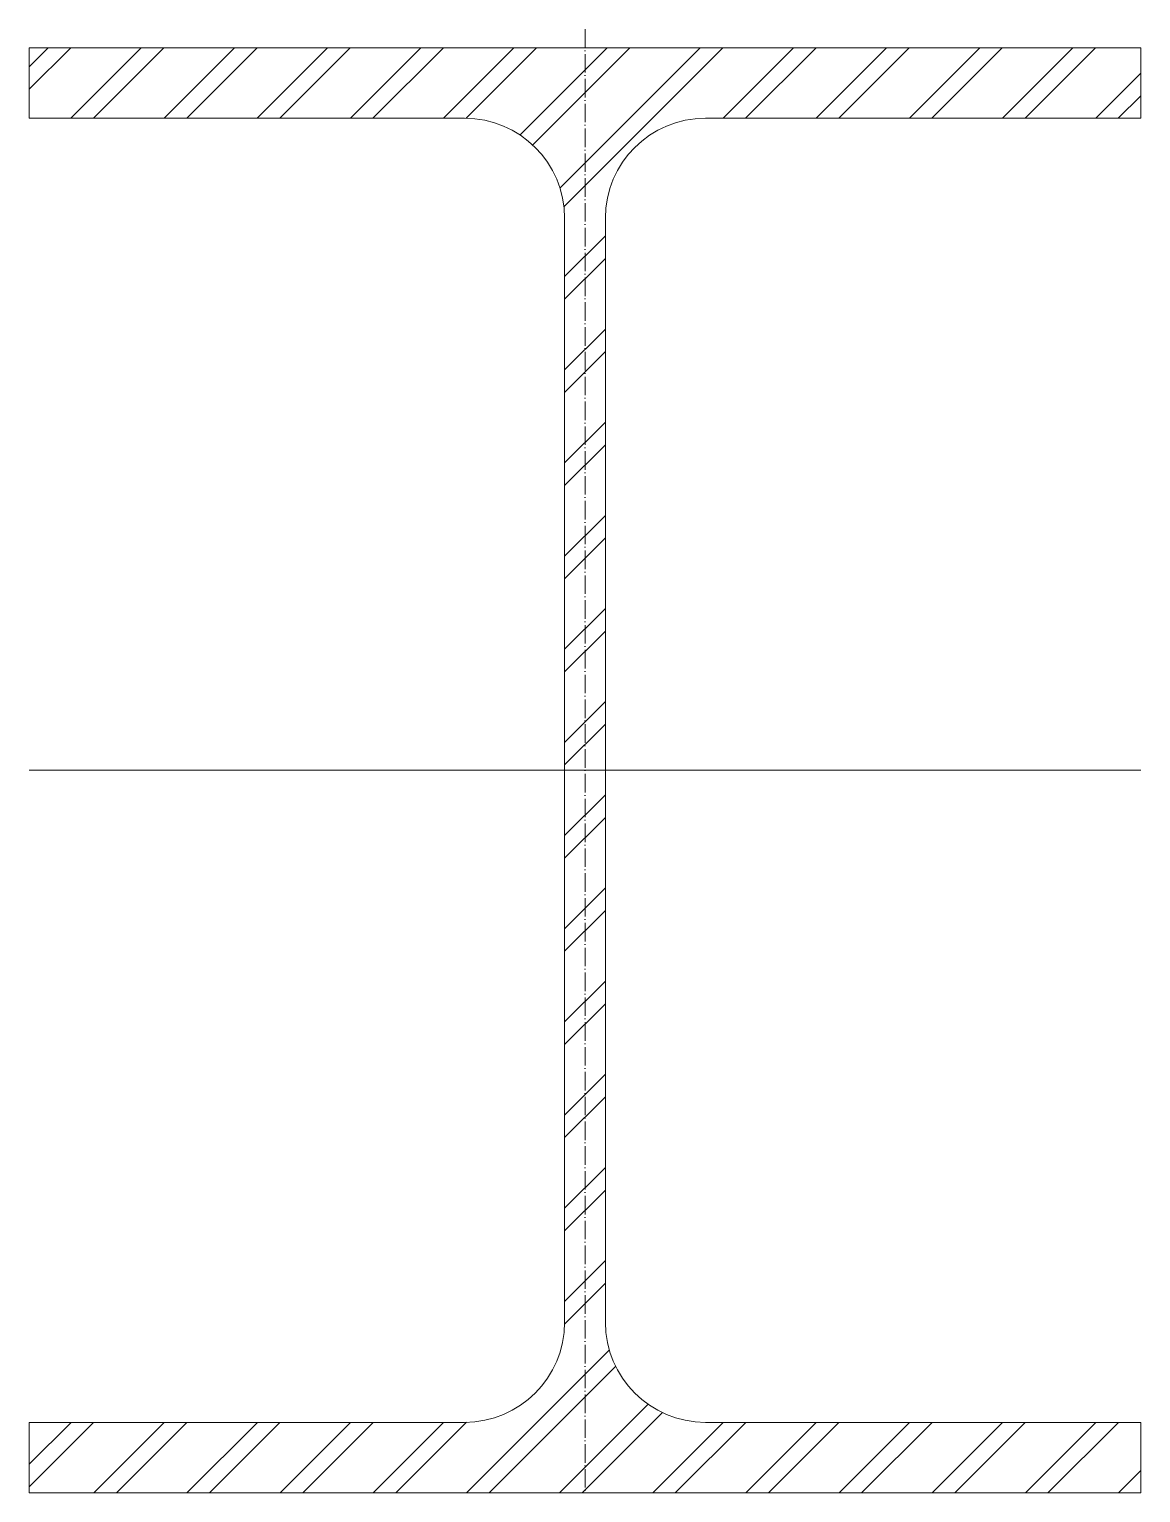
# Model space of a CAD drawing. Header units: metres. Extents: x -150 to 150, y -195 to 200.
import ezdxf

# ---------------------------------------------------------------- set-up
doc = ezdxf.new("R2010")
doc.units = ezdxf.units.M
doc.linetypes.add('MV_hartlijn_staal', pattern=[6.6, 5, -0.8, 0, -0.8])
doc.layers.add('A-DETL-GENF', color=92, linetype='Continuous', lineweight=18)

# ---------------------------------------------------------------- blocks, each defined once
blk = doc.blocks.new('28 Staalprofielen- IPE_HEA_HEB 2d - HEA400-3530692-00_0 Basismaterialen')
at = {"layer": 'A-DETL-GENF', "lineweight": 13}
h = blk.add_hatch(dxfattribs=at)
h.set_pattern_fill('FP_225', color=256, style=0, pattern_type=2)
h.set_pattern_definition([(45, (1240.222, -1412.102), (-12.57236, 12.57236), []), (45, (1240.222, -1393.052), (-12.57236, 12.57236), [])])
h.paths.add_polyline_path([(-23.51, -195), (150, -195), (150, -176), (32.5, -176), (28.95, -175.76), (25.51, -175.08), (22.17, -173.94), (19, -172.38), (16.07, -170.42), (13.41, -168.09), (11.08, -165.43), (9.12, -162.5), (7.56, -159.33), (6.42, -155.99), (5.74, -152.55), (5.5, -149), (5.5, 149), (5.74, 152.55), (6.42, 155.99), (7.56, 159.33), (9.12, 162.5), (11.08, 165.43), (13.41, 168.09), (16.07, 170.42), (19, 172.38), (22.17, 173.94), (25.51, 175.08), (28.95, 175.76), (32.5, 176), (150, 176), (150, 195), (-150, 195), (-150, 176), (-32.5, 176), (-28.95, 175.76), (-25.51, 175.08), (-22.17, 173.94), (-19, 172.38), (-16.07, 170.42), (-13.41, 168.09), (-11.08, 165.43), (-9.12, 162.5), (-7.56, 159.33), (-6.42, 155.99), (-5.74, 152.55), (-5.5, 149), (-5.5, -149), (-5.74, -152.55), (-6.42, -155.99), (-7.56, -159.33), (-9.12, -162.5), (-11.08, -165.43), (-13.41, -168.09), (-16.07, -170.42), (-19, -172.38), (-22.17, -173.94), (-25.51, -175.08), (-28.95, -175.76), (-32.5, -176), (-150, -176), (-150, -195)])
at = {"layer": 'A-DETL-GENF', "linetype": 'MV_hartlijn_staal', "lineweight": 13}
blk.add_line((0, 200), (0, -195), dxfattribs=at)
at = {"layer": 'A-DETL-GENF'}
for p, q in [((150, 195), (-150, 195)), ((-150, 195), (-150, 176)), ((150, 195), (-150, 195)), ((-150, 195), (-150, 176)), ((150, 176), (150, 195)), ((150, 195), (150, 176)), ((-150, 176), (-32.5, 176)), ((-150, 176), (-32.5, 176)), ((32.5, 176), (150, 176)), ((150, 176), (32.5, 176)), ((-5.5, 149), (-5.5, -149)), ((-5.5, 149), (-5.5, -149)), ((5.5, -149), (5.5, 149)), ((5.5, 149), (5.5, -149)), ((-150, 0), (150, 0)), ((-32.5, -176), (-150, -176)), ((-150, -176), (-150, -195)), ((-150, -195), (-150, -176)), ((-150, -176), (-32.5, -176)), ((150, -176), (32.5, -176)), ((150, -176), (32.5, -176)), ((150, -195), (150, -176)), ((150, -195), (150, -176)), ((-150, -195), (150, -195)), ((150, -195), (-150, -195))]:
    blk.add_line(p, q, dxfattribs=at)
for centre, start, end in [((-32.5, 149), 0, 90), ((-32.5, 149), 360, 90), ((32.5, 149), 90, 180), ((32.5, 149), 90, 180), ((-32.5, -149), 270, 0), ((-32.5, -149), 270, 0), ((32.5, -149), 180, 270), ((32.5, -149), 180, 270)]:
    blk.add_arc(centre, 27, start, end, dxfattribs=at)

msp = doc.modelspace()

# ---------------------------------------------------------------- block references
msp.add_blockref('28 Staalprofielen- IPE_HEA_HEB 2d - HEA400-3530692-00_0 Basismaterialen', (0, 0))

doc.saveas('drawing.dxf')
